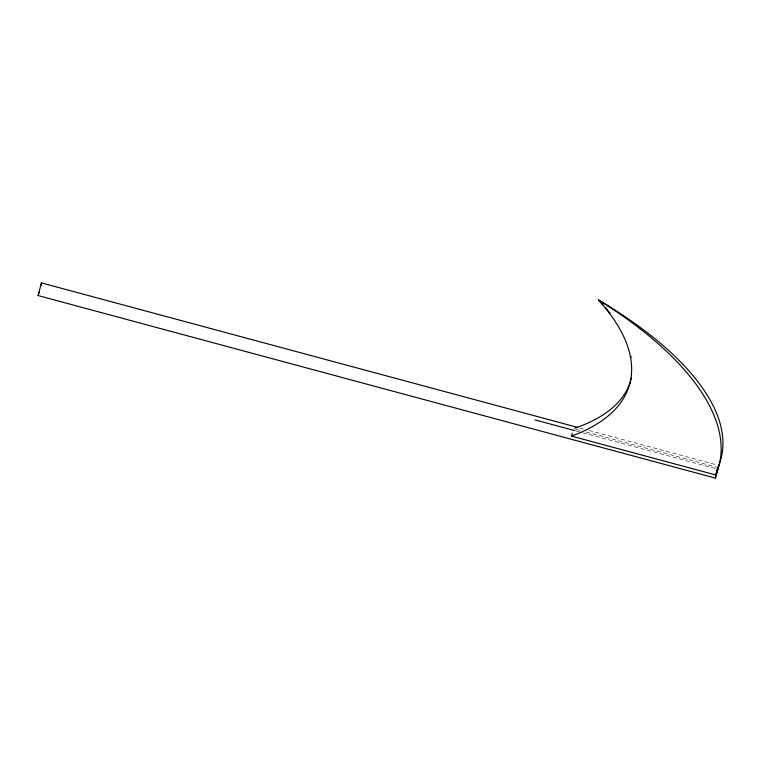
<?xml version="1.0" encoding="UTF-8"?>
<svg xmlns="http://www.w3.org/2000/svg" width="761" height="761" viewBox="0 0 761 761"><rect width="100%" height="100%" fill="white"/><g stroke="black" fill="none" stroke-linecap="round" stroke-linejoin="round"><path stroke-width="0.57" stroke-dasharray="3.81 2.85" d="M579.844 427.996L583.287 428.928M589.033 430.479L717.604 465.123M575.906 429.242L581.632 430.783M586.217 432.02L716.738 467.197M576.058 430.973L581.756 432.514M582.897 432.819L715.292 468.5M631.535 355.92A310.669 123.215 15.7 0 1 631.915 358.165"/><path stroke-width="1.14" d="M40.942 285.546L41.455 282.902L38.088 295.563L715.378 478.098L718.745 465.437L715.378 478.098M571.492 436.101A310.669 130.502 15.9 0 0 598.336 299.863A366.526 146.892 15.3 0 1 717.889 467.501L715.759 474.978L571.492 436.101L572.291 433.294M39.258 291.882L38.088 295.563M716.824 471.24L717.747 468.329M41.455 282.902L577.551 427.378M534.964 419.901L574.916 430.669M631.449 377.532A310.669 123.215 15.7 0 1 574.726 428.243M603.045 304.933A310.669 123.215 15.7 0 0 598.336 299.863A366.526 153.18 16.2 0 1 715.759 474.978M605.28 307.473A310.669 123.215 15.7 0 1 610.151 313.37"/></g></svg>
